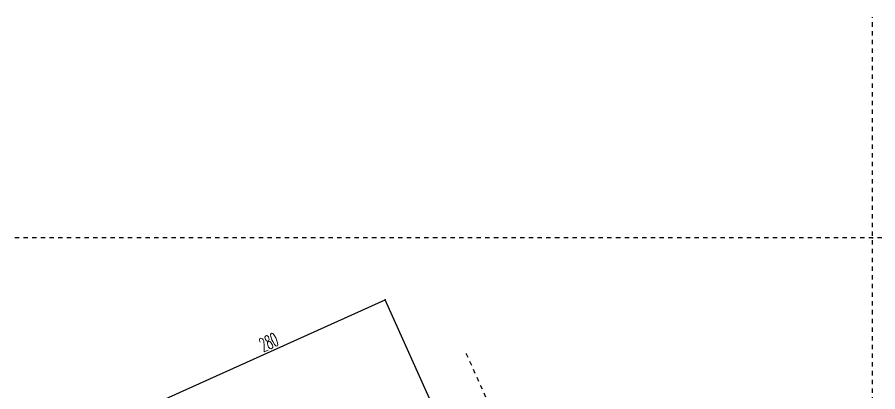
# Model space of a CAD drawing. Extents: x -1727 to 4652, y -2308 to 2357.
# Drawn here: x 504 to 1491, y 1923 to 2353 of the extents above; entities that cross this region are included whole.
import ezdxf

# ---------------------------------------------------------------- set-up
doc = ezdxf.new("R2010")
doc.units = 0
doc.header["$LTSCALE"] = 5
doc.linetypes.add('DOT', pattern=[2, 1, -1])
for name, color, linetype in [('0-2', 7, 'CONTINUOUS'), ('0-3', 7, 'CONTINUOUS'), ('0-A', 7, 'CONTINUOUS'), ('0-F', 7, 'CONTINUOUS')]:
    doc.layers.add(name, color=color, linetype=linetype)
doc.styles.get("Standard").update_dxf_attribs({"font": 'txt.shx', "bigfont": 'extfont.shx'})

msp = doc.modelspace()

# ---------------------------------------------------------------- linework, layer by layer
at = {"layer": '0-2', "color": 7}
msp.add_point((1485, 2100), dxfattribs=at)
at = {"layer": '0-3', "color": 7, "linetype": 'CONTINUOUS'}
for p in [(670.5064, 1913.7787), (994.6974, 1875.6722)]:
    msp.add_line(p, (925.8449, 2028.6795), dxfattribs=at)
at = {"layer": '0-3', "color": 7}
msp.add_point((925.8449, 2028.6795), dxfattribs=at)
at = {"layer": '0-A', "color": 7, "linetype": 'DOT'}
for p, q in [((1485, -2307.9224), (1485, 2352.946)), ((4635.7424, 2100), (-1726.8095, 2100))]:
    msp.add_line(p, q, dxfattribs=at)
at = {"layer": '0-F', "color": 1, "linetype": 'DOT'}
msp.add_line((1185.1957, 1597.7515), (1018.993, 1967.0958), dxfattribs=at)

# ---------------------------------------------------------------- texts
at = {"layer": '0-3', "color": 7, "width": 0.5}
msp.add_text('280', height=16, rotation=24.2275, dxfattribs=at).set_placement((786.2067, 1968.5846))

doc.saveas('drawing.dxf')
